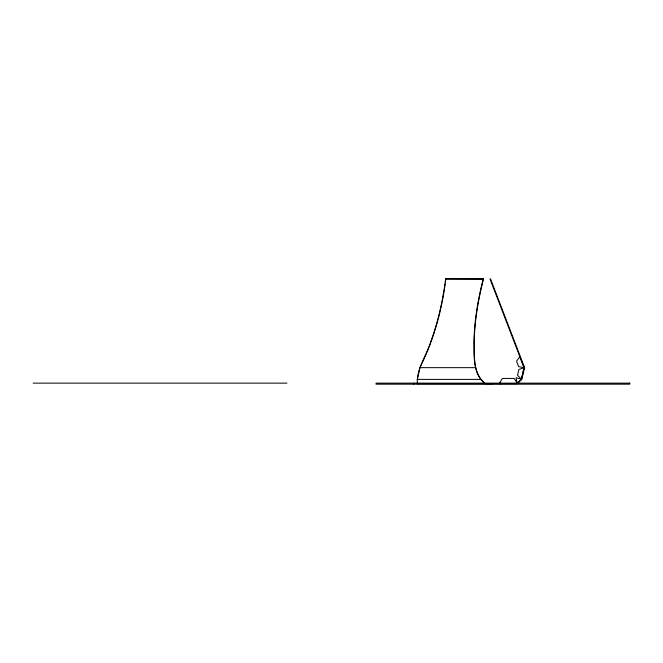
<?xml version="1.0" encoding="UTF-8"?>
<svg xmlns="http://www.w3.org/2000/svg" width="663" height="663" viewBox="0 0 663 663"><rect width="100%" height="100%" fill="white"/><g stroke="black" fill="none" stroke-linecap="round" stroke-linejoin="round"><path stroke-width="0.99" d="M484.893 383.139C472.843 373.228 474.468 356.147 474.219 342.058C474.592 320.751 478.238 299.618 483.484 279.007L445.652 278.816C442.892 300.273 438.185 321.538 430.718 341.876C426.334 355.857 416.613 368.446 417.284 383.628L418.088 383.662M444.144 291.148L445.171 284.062M445.461 282.04L445.652 278.816M442.146 302.005L443.97 292.134M418.925 372.498L419.878 367.692M439.577 313.574L441.964 302.991M417.417 379.137L418.734 373.46M517.123 383.139L516.071 377.703L521.416 379.137L524.06 367.692L519.883 356.727L516.543 361.144L518.64 366.631L524.077 367.7L521.416 379.137L517.123 383.139L514.19 378.44L502.438 378.44L499.504 383.139M483.244 278.816C477.998 299.436 474.352 320.56 473.97 341.876C474.219 356.205 472.644 373.476 484.802 383.628L492.601 383.662M438.135 319.251L439.362 314.535M437.895 320.188L434.92 330.356M432.856 336.705L434.638 331.276M430.958 342.058L432.541 337.6M428.961 347.337L430.627 342.937M426.848 352.542L428.605 348.208M425 356.81L426.483 353.396M422.314 362.719L424.635 357.664M420.284 366.863L421.908 363.548M445.901 279.007L483.484 279.007M419.621 367.65L475.197 367.65M417.193 379.393L480.335 379.393M33.15 383.139L286.963 383.139M629.85 383.139L376.037 383.139L376.037 384.184L629.734 384.184L629.734 383.139M417.284 383.628L517.314 383.628L521.872 379.393L524.582 367.65L490.504 278.816L490.015 279.007L524.06 367.692L518.839 369.49L517.505 375.217L521.416 379.137M500.54 383.139L500.54 384.184M413.621 383.139L413.621 384.184"/></g></svg>
